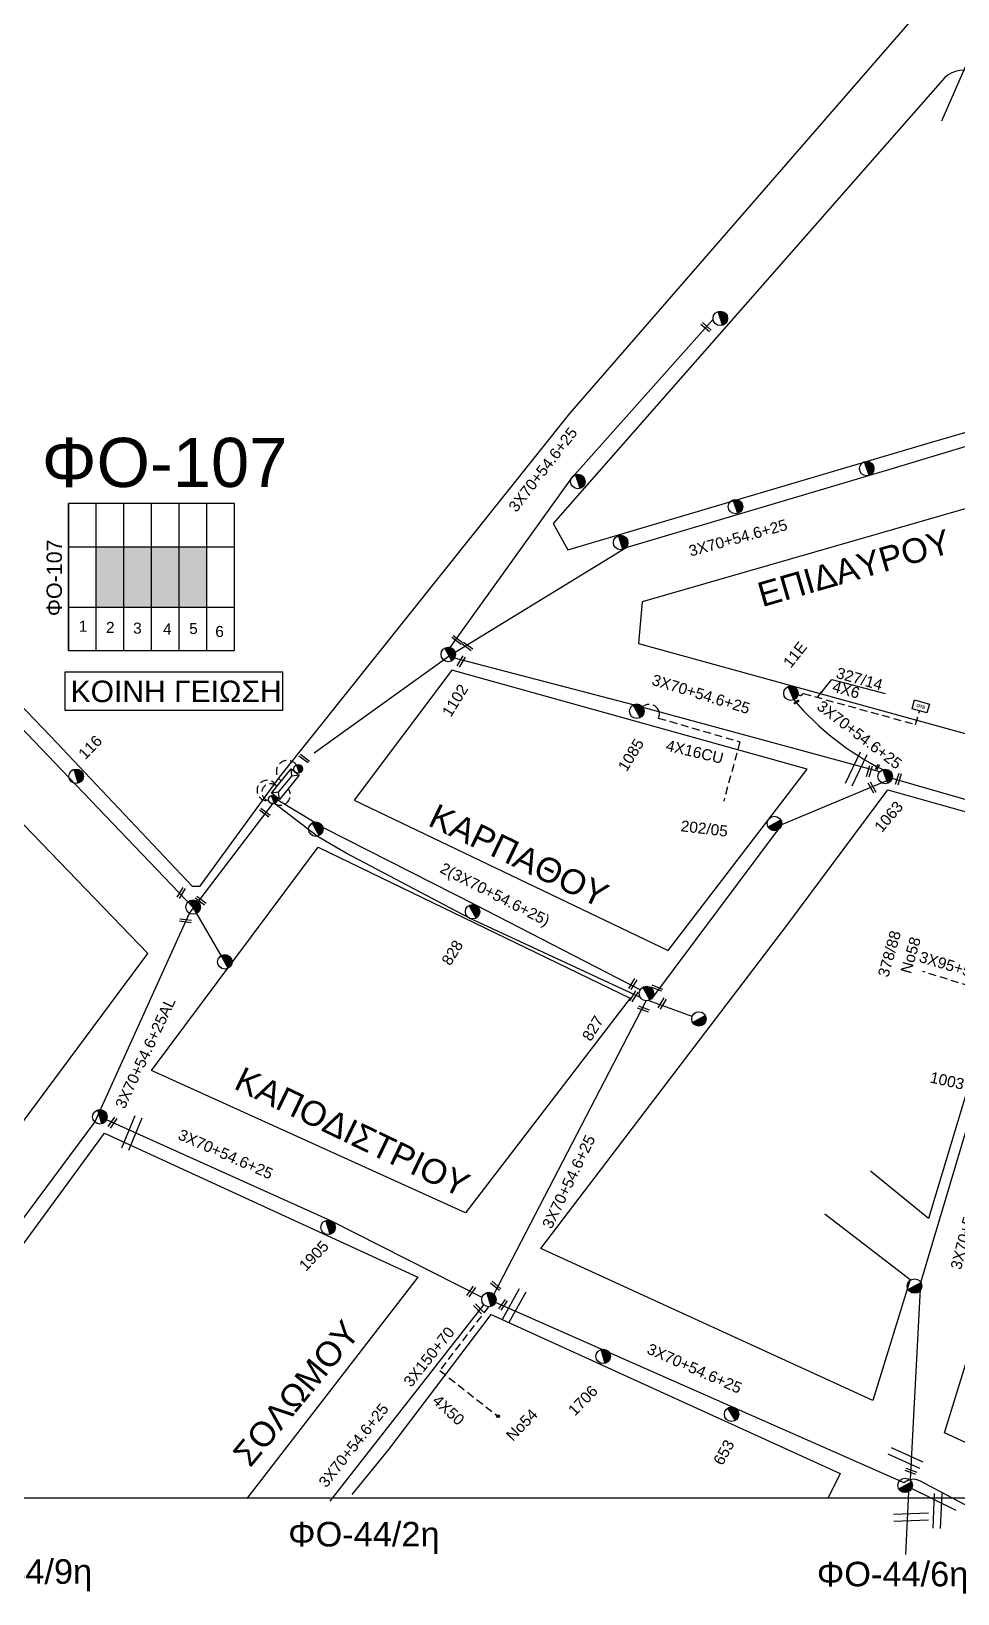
# Model space of a CAD drawing. Header units: millimetres. Extents: x 2999 to 5218, y 1863 to 2903.
# Drawn here: x 4676.8 to 4827.6, y 1872.2 to 2126.5 of the extents above; entities that cross this region are included whole.
import ezdxf
from ezdxf.enums import TextEntityAlignment as Align

# ---------------------------------------------------------------- set-up
doc = ezdxf.new("R2010")
doc.units = ezdxf.units.MM
doc.header["$LTSCALE"] = 0.5
doc.linetypes.add('DASHED', pattern=[19.05, 12.7, -6.35])
for name, color, linetype in [('Pillar OTE', 7, 'Continuous'), ('Άγνωστα', 7, 'Continuous'), ('Ασφαλειοκιβώτια Χ.Τ 6 αναχωρήσεων', 7, 'Continuous'), ('Ασφαλειοκιβώτια Χ.Τ 9 αναχωρήσεων', 7, 'Continuous'), ('Επιγραφές - Σχήματα', 7, 'Continuous'), ('Καλώδια ΧΤ   3x95+50CU', 7, 'DASHED'), ('Καλώδια ΧΤ   4x6CU', 7, 'DASHED'), ('Μηχανική τομή', 7, 'Continuous'), ('Στύλος ΦΜ', 7, 'Continuous'), ('Στύλος ΦΜ @ 1', 7, 'Continuous'), ('Συνδέσεις', 7, 'Continuous'), ('Συνεστραμμένα ΧΤ   3x70+54.6+25 AL', 7, 'SYN_LINE'), ('Τομή', 7, 'Continuous'), ('Υποσταθμός εναέριος 2 στύλων', 7, 'Continuous'), ('Υποσταθμός πόλεως', 7, 'Continuous'), ('Υπόβαθρο ΔΕΗ', 7, 'Continuous'), ('Υπόγεια καλώδια Παροχών ΧΤ   4x16CU', 7, 'DASHED'), ('Υπόγεια καλώδια Παροχών ΧΤ   4x6', 7, 'DASHED')]:
    doc.layers.add(name, color=color, linetype=linetype)
doc.styles.add('arial', font='ARIAL.TTF')
doc.styles.get("Standard").update_dxf_attribs({"font": 'ARIAL.TTF'})
doc.linetypes.add('SYN_LINE', pattern='A,0.5,-0.0001,["/\\/\\/\\/",Standard,S=0.1,R=0,X=0,Y=-0.05],-0.25', length=0.7501)
doc.dimstyles.new('ISO-25', dxfattribs={"dimtxt": 2.5, "dimasz": 2.5, "dimexe": 1.25, "dimexo": 0.625, "dimtad": 1, "dimtxsty": 'Standard', "dimcen": 2.5, "dimadec": 0, "dimazin": 0, "dimtfac": 1, "dimtmove": 0, "dimatfit": 3, "dimfxl": 1, "dimarcsym": 0})

# ---------------------------------------------------------------- blocks, each defined once
blk = doc.blocks.new('ΑΣΦΑΛΕΙΟΚΙΒΩΤΙΟ ΥΠΟΣΤΑΘΜΟΥ 6 ΑΝΑΧΩΡΗΣΕΩΝ')
at = {"layer": 'Ασφαλειοκιβώτια Χ.Τ 6 αναχωρήσεων', "ltscale": 40}
for p, q in [((-23.91, 27), (23.91, 27)), ((-9.83, 27), (-9.83, -27)), ((9.83, 27), (9.83, -27)), ((-23.91, 18), (23.91, 18)), ((-23.91, 9), (23.91, 9)), ((-23.91, 0), (23.91, 0)), ((-23.91, -9), (23.91, -9)), ((-23.91, -18), (23.91, -18))]:
    blk.add_line(p, q, dxfattribs=at)
at = {"layer": 'Ασφαλειοκιβώτια Χ.Τ 6 αναχωρήσεων'}
blk.add_lwpolyline([(-23.91, -27), (23.91, -27), (23.91, 27), (-23.91, 27)], close=True, dxfattribs=at)
for s, p in [('1', (-17.82, 23.69)), ('2', (-18.21, 14.84)), ('3', (-18.45, 6.01)), ('4', (-18.73, -3.72)), ('5', (-18.57, -12.24)), ('6', (-19.53, -20.74))]:
    blk.add_text(s, height=3.6, rotation=270, dxfattribs=at).set_placement(p)
at = {"layer": 'Ασφαλειοκιβώτια Χ.Τ 6 αναχωρήσεων', "ltscale": 40}
for tag, height, p in [('ΟΝΟΜΑ', 5, (-0.27, 31.68)), ('ΚΕΙΜΕΝΟ 1', 2, (16.95, 22.41)), ('ΚΕΙΜΕΝΟ 2', 2, (16.95, 13.71)), ('ΚΕΙΜΕΝΟ 3', 2, (16.95, 4.31)), ('ΚΕΙΜΕΝΟ 4', 2, (16.95, -4.67)), ('ΚΕΙΜΕΝΟ 5', 2, (16.95, -13.51)), ('ΚΕΙΜΕΝΟ 6', 2, (16.95, -22.43)), ('ΣΧ', 2, (-0.21, -29.21))]:
    blk.add_attdef(tag, text='', height=height, dxfattribs=at).set_placement(p, align=Align.MIDDLE_CENTER)
blk = doc.blocks.new('ΜΗΧΑΝΙΚΗ ΤΟΜΗ')
at = {"layer": 'Μηχανική τομή', "ltscale": 40}
for p, q in [((-1.89, 0.78), (1.89, 0.78)), ((1.89, 0), (-1.89, 0))]:
    blk.add_line(p, q, dxfattribs=at)
blk = doc.blocks.new('ΤΟΜΗ')
at = {"layer": 'Τομή', "ltscale": 40}
for p, q in [((-5.68, 0), (5.68, 0)), ((5.68, -2.33), (-5.68, -2.33))]:
    blk.add_line(p, q, dxfattribs=at)
blk = doc.blocks.new('ΥΠΑΡΧΩΝ ΤΣΙΜΕΝΤΕΝΙΟΣ ΣΤΥΛΟΣ')
at = {"layer": 'Στύλος ΦΜ'}
blk.add_hatch(color=7, dxfattribs=at).paths.add_polyline_path([(-1.29, -2.28, 0.574793), (2.62, 0, 0.268822), (1.3, 2.27)])
at = {"layer": 'Στύλος ΦΜ', "color": 7}
blk.add_line((-1.29, -2.28), (1.3, 2.27), dxfattribs=at)
blk.add_circle((0, 0), 2.62, dxfattribs=at)
at = {"layer": 'Στύλος ΦΜ', "flags": 4}
for tag, p in [('ΑΡΙΘΜΟΣ', (-4.68, 8.05)), ('ΤΥΠΟΣ', (-4.91, 3.03))]:
    blk.add_attdef(tag, p, '', height=4, dxfattribs=at)
blk = doc.blocks.new('ΥΠΟΣΤΑΘΜΟΣ ΕΝΑΕΡΙΟΣ ΕΠΙ 2 ΣΤΥΛΩΝ')
at = {"layer": 'Υποσταθμός εναέριος 2 στύλων', "linetype": 'Continuous'}
for points in [[(-11.97, -2.11, 0.574793), (-8.45, -0.07, 0.268822), (-9.64, 1.98)], [(9.68, -2.15, 0.574793), (13.19, -0.1, 0.268822), (12.01, 1.95)]]:
    blk.add_hatch(color=256, dxfattribs=at).paths.add_polyline_path(points)
for p, q in [((-11.97, -2.11), (-9.64, 1.98)), ((9.68, -2.15), (12.01, 1.95))]:
    blk.add_line(p, q, dxfattribs=at)
for centre in [(-10.81, -0.07), (10.84, -0.1)]:
    blk.add_circle(centre, 2.36, dxfattribs=at)
at = {"layer": 'Υποσταθμός πόλεως', "linetype": 'Continuous', "ltscale": 40}
blk.add_lwpolyline([(-8.57, 2.82), (8.57, 2.82), (8.57, -2.82), (-8.57, -2.82)], close=True, dxfattribs=at)
for points in [[(-5.75, 0), (-8.57, 2.82)], [(-8.57, -2.82), (-5.75, 0)], [(-5.75, 0), (5.75, 0)], [(5.75, 0), (8.57, 2.82)], [(8.57, -2.82), (5.75, 0)]]:
    blk.add_lwpolyline(points, dxfattribs=at)
at = {"layer": 'Υποσταθμός εναέριος 2 στύλων', "ltscale": 40, "flags": 1}
for tag, p in [('ΜΕΤΑΣΧΗΜΑΤΙΣΜΟΣ', (14.09, 2.51)), ('ΙΣΧΥΣ', (14.07, -0.28)), ('ΑΡΙΘΜΟΣ', (14.19, -3))]:
    blk.add_attdef(tag, p, '', height=1.8, dxfattribs=at)
blk = doc.blocks.new('_ΣΥΝΔΕΣΗ')
at = {"layer": 'Συνδέσεις', "linetype": 'SYN_LINE', "ltscale": 40}
blk.add_hatch(color=256, dxfattribs=at).paths.add_polyline_path([(0.5, -0.01, 1), (-0.5, -0.01, 1)])
at = {"layer": 'Συνδέσεις'}
blk.add_circle((0, -0.01), 0.5, dxfattribs=at)
blk = doc.blocks.new('PILLAR ΟΤΕ')
at = {"layer": 'Pillar OTE', "ltscale": 40}
blk.add_lwpolyline([(-3.31, 2.02), (3.39, 2.02), (3.39, -1.99), (-3.31, -1.99)], close=True, dxfattribs=at)
at = {"layer": 'Pillar OTE', "insert": (-1.81, 0.71), "char_height": 1.3575, "width": 109.961, "attachment_point": 1}
blk.add_mtext('{\\fArial|b1|i0|c161|p34;OTE}', dxfattribs=at)

msp = doc.modelspace()

# ---------------------------------------------------------------- hatches: boundary and pattern name
at = {"layer": 'Ασφαλειοκιβώτια Χ.Τ 9 αναχωρήσεων', "ltscale": 40}
for color, points in [(1, [(4687.35, 2042.61), (4687.35, 2032.78), (4691.85, 2032.78), (4691.85, 2042.61)]), (2, [(4691.85, 2042.61), (4691.85, 2032.78), (4696.35, 2032.78), (4696.35, 2042.61)]), (151, [(4696.35, 2042.61), (4696.35, 2032.78), (4700.85, 2032.78), (4700.85, 2042.61)]), (27, [(4700.85, 2042.61), (4700.85, 2032.78), (4705.35, 2032.78), (4705.35, 2042.61)])]:
    msp.add_hatch(color=color, dxfattribs=at).paths.add_polyline_path(points)

# ---------------------------------------------------------------- linework, layer by layer
at = {"layer": 'Άγνωστα', "color": 62, "ltscale": 40}
msp.add_lwpolyline([(4725.41, 1887.26), (4750.44, 1919.24)], dxfattribs=at)
at = {"layer": 'Άγνωστα', "color": 85, "linetype": 'DASHED', "ltscale": 0.2}
msp.add_lwpolyline([(4751.19, 1918.91), (4743.26, 1908.54), (4752.73, 1901.08)], dxfattribs=at)
at = {"layer": 'Άγνωστα', "color": 6, "ltscale": 40}
msp.add_lwpolyline([(4829.25, 1886.41), (4821.4, 1890.57, 0.314943), (4818.85, 1890.25), (4752.34, 1919.61)], format="xyb", dxfattribs=at)
at = {"layer": 'Άγνωστα', "color": 2, "ltscale": 40}
msp.add_lwpolyline([(4819.52, 1888.78), (4819.04, 1878.6)], dxfattribs=at)
at = {"layer": 'Άγνωστα', "color": 27, "ltscale": 40}
msp.add_lwpolyline([(4827.32, 1885.76), (4820.06, 1889.32)], dxfattribs=at)
at = {"layer": 'Επιγραφές - Σχήματα'}
msp.add_lwpolyline([(3017.22, 2889.47), (5045.69, 2889.47), (5045.69, 1887.75), (3017.22, 1887.75)], close=True, dxfattribs=at)
at = {"layer": 'Επιγραφές - Σχήματα', "color": 190}
msp.add_lwpolyline([(4682.22, 2016), (4717.73, 2016), (4717.73, 2022.18), (4682.22, 2022.18)], close=True, dxfattribs=at)
at = {"layer": 'Επιγραφές - Σχήματα', "color": 27, "linetype": 'DASHED', "ltscale": 0.2}
msp.add_arc((4718.48, 2006.02), 1.82, 36.9748, 236.1202, dxfattribs=at)
at = {"layer": 'Επιγραφές - Σχήματα', "color": 151, "linetype": 'DASHED', "ltscale": 0.2}
msp.add_arc((4715.18, 2002.94), 1.67, 23.0028, 278.3244, dxfattribs=at)
at = {"layer": 'Επιγραφές - Σχήματα', "color": 2, "linetype": 'DASHED', "ltscale": 0.2}
msp.add_arc((4715.69, 2002.65), 1.39, 42.6302, 258.6969, dxfattribs=at)
at = {"layer": 'Επιγραφές - Σχήματα', "color": 1, "linetype": 'DASHED', "ltscale": 0.2}
msp.add_arc((4717.27, 2002.2), 1.66, 236.0168, 33.1271, dxfattribs=at)
at = {"layer": 'Καλώδια ΧΤ   3x95+50CU', "color": 151, "linetype": 'DASHED', "ltscale": 0.2}
msp.add_lwpolyline([(4836.8, 1968.82), (4821.87, 1973.47)], dxfattribs=at)
at = {"layer": 'Καλώδια ΧΤ   4x6CU', "color": 30, "linetype": 'SYN_LINE', "ltscale": 10}
msp.add_lwpolyline([(4829.02, 2121.32), (4824.94, 2111.9)], dxfattribs=at)
at = {"layer": 'Συνεστραμμένα ΧΤ   3x70+54.6+25 AL', "color": 27, "ltscale": 20}
for points in [[(4744.97, 2026.23), (4764.78, 2053.92), (4787.75, 2079.67)], [(4722.8, 2009.08), (4744.76, 2024.89), (4773.57, 2042.52), (4816.71, 2055.33), (4869.21, 2071.13)], [(4814.86, 2005.99), (4774.75, 2016.88), (4745.64, 2024.48)]]:
    msp.add_lwpolyline(points, dxfattribs=at)
at = {"layer": 'Συνεστραμμένα ΧΤ   3x70+54.6+25 AL', "color": 2, "ltscale": 20}
for points in [[(4707.7, 1976.09), (4703.18, 1983.86), (4682.9, 2005.07), (4656.78, 2032.33)], [(4646.51, 1893.65), (4672.42, 1929.17), (4687.12, 1948.98), (4702.5, 1982.97), (4716.2, 2000.93)]]:
    msp.add_lwpolyline(points, dxfattribs=at)
at = {"layer": 'Συνεστραμμένα ΧΤ   3x70+54.6+25 AL', "color": 151, "ltscale": 20}
for points in [[(4843.07, 1997.38), (4816.89, 2004.9), (4798.88, 1997.35), (4777.88, 1969.27)], [(4775.88, 1970.5), (4749.13, 1984.26), (4724.42, 1996.81), (4724.23, 1996.92)], [(4819.88, 1890.78), (4821.56, 1922.84), (4834.95, 1967.78), (4843.57, 1996.01)]]:
    msp.add_lwpolyline(points, dxfattribs=at)
at = {"layer": 'Συνεστραμμένα ΧΤ   3x70+54.6+25 AL', "color": 1, "ltscale": 10}
for points in [[(4723.31, 1995.5), (4716.35, 2000.82)], [(4784.33, 1966.14), (4777.2, 1968.76)]]:
    msp.add_lwpolyline(points, dxfattribs=at)
at = {"layer": 'Συνεστραμμένα ΧΤ   3x70+54.6+25 AL', "color": 151, "ltscale": 8}
msp.add_lwpolyline([(4722.8, 1997.8), (4716.79, 2001.45)], dxfattribs=at)
at = {"layer": 'Συνεστραμμένα ΧΤ   3x70+54.6+25 AL', "color": 1, "ltscale": 20}
for points in [[(4775.9, 1969.23), (4775.9, 1969.23), (4748.1, 1982.15), (4728.01, 1992.73), (4723.62, 1995.3), (4723.31, 1995.5)], [(4752.07, 1920.93), (4776.84, 1968.71)], [(4750.13, 1920.41), (4725.55, 1932.9), (4689.01, 1949.35)]]:
    msp.add_lwpolyline(points, dxfattribs=at)
at = {"layer": 'Συνεστραμμένα ΧΤ   3x70+54.6+25 AL', "ltscale": 20}
msp.add_arc((4836.36, 2048.05), 46.7, 220.543, 243.2781, dxfattribs=at)
at = {"layer": 'Υπόβαθρο ΔΕΗ'}
for points in [[(4834.41, 2130.83, 0.311736), (4821.86, 2130.5), (4764.38, 2064.31), (4717.1, 2005.14), (4704.15, 1987.3), (4703.03, 1987.3), (4679.95, 2011.76), (4639.36, 2053.94), (4623.15, 2071.28), (4688.36, 2178.34), (4737.33, 2259.92), (4786.06, 2338.78), (4797.07, 2356.88), (4931.63, 2282.18)], [(4873.43, 2093.76), (4830.93, 2119.44), (4830.44, 2119.69, 0.320479), (4825.46, 2119), (4761.7, 2046.42), (4764.1, 2042.14), (4823.14, 2059.59), (4867.54, 2072.51), (4868.32, 2072.58), (4869.45, 2077.76), (4839.99, 2092.67)]]:
    msp.add_lwpolyline(points, format="xyb", dxfattribs=at)
for points in [[(4845.48, 2007.77), (4846.13, 2008.97), (4859.43, 2052.01), (4855.13, 2056.39), (4776.2, 2033.68), (4775.6, 2026.89), (4832.51, 2011.21), (4845.48, 2007.77)], [(4807.05, 2021.04), (4815.75, 2018.74)], [(4646.55, 1910.18), (4695.74, 1976.4), (4661.14, 2012.3), (4660.66, 2011.93), (4617.26, 1933.68), (4646.55, 1910.18)], [(4805.93, 1934.06), (4819.82, 1923.33), (4813.72, 1903.67), (4759.69, 1928.41), (4799.75, 1980.95), (4816.18, 2003.06), (4841.86, 1995.85), (4830.53, 1958.86), (4822.78, 1933.27), (4813.37, 1940.96)], [(4774.27, 1969.14), (4747.47, 1934.19), (4696.33, 1957.36), (4723.45, 1993.72), (4774.27, 1969.14)], [(4848.14, 1887.89), (4825.42, 1898.41), (4854.26, 1992.01), (4908.84, 1976.89), (4886.51, 1902.17), (4882.13, 1887.88)], [(4675.26, 1887.95), (4656.08, 1902.79), (4671.3, 1922.82), (4672.39, 1924.92), (4688.69, 1947.19), (4739.71, 1923.72), (4711.87, 1887.72)], [(4729.02, 1888.35), (4734.96, 1895.65), (4751.61, 1917.65), (4808.44, 1891.79), (4806.47, 1887.82)]]:
    msp.add_lwpolyline(points, dxfattribs=at)
msp.add_lwpolyline([(4780.44, 1976.88), (4803.05, 2006.44), (4745.22, 2022.51), (4729.34, 2001.36)], close=True, dxfattribs=at)
at = {"layer": 'Υπόγεια καλώδια Παροχών ΧΤ   4x16CU', "color": 27, "ltscale": 0.2}
msp.add_lwpolyline([(4776.21, 2016.61), (4776.67, 2016.82, -0.412124), (4778.88, 2015.99, -0.244989), (4778.82, 2014.74), (4792.1, 2010.87), (4789.47, 2001.19)], format="xyb", dxfattribs=at)
at = {"layer": 'Υπόγεια καλώδια Παροχών ΧΤ   4x6', "linetype": 'DASHED', "ltscale": 0.2}
msp.add_lwpolyline([(4801.58, 2018.56, 0.516744), (4802.4, 2018.74), (4820.71, 2013.69), (4821.32, 2015.9)], format="xyb", dxfattribs=at)

# ---------------------------------------------------------------- block references
at = {"layer": 'Pillar OTE', "xscale": 0.375, "yscale": 0.375, "zscale": 0.375, "rotation": 344.5984699455669}
msp.add_blockref('PILLAR ΟΤΕ', (4821.51, 2016.63), dxfattribs=at)
at = {"layer": 'Ασφαλειοκιβώτια Χ.Τ 6 αναχωρήσεων', "xscale": 0.5, "yscale": 0.5, "zscale": 0.5, "rotation": 90}
msp.add_blockref('ΑΣΦΑΛΕΙΟΚΙΒΩΤΙΟ ΥΠΟΣΤΑΘΜΟΥ 6 ΑΝΑΧΩΡΗΣΕΩΝ', (4696.35, 2037.7), dxfattribs=at).add_auto_attribs({'ΟΝΟΜΑ': 'ΦΟ-107'})
at = {"layer": 'Μηχανική τομή'}
for p, xscale, yscale, zscale, rotation in [((4786.46, 2078.2), 0.4999999999999993, 0.4999999999999993, 0.4999999999999993, 319.0688702197986), ((4745.96, 2027.28), 0.4999999999999994, 0.4999999999999994, 0.4999999999999994, 323.4536695641671), ((4747.63, 2026.24), 0.4999999999999994, 0.4999999999999994, 0.4999999999999994, 323.4536695641671), ((4746.91, 2023.85), 0.4999999999999994, 0.4999999999999994, 0.4999999999999994, 58.8348111286886), ((4801.36, 2017.26), 0.2499999999999681, 0.2499999999999681, 0.2499999999999681, 36.11407878704492), ((4721.09, 2007.99), 0.4999999999999994, 0.4999999999999994, 0.4999999999999994, 323.4536695641671), ((4813.37, 2006.02), 0.4999999999999994, 0.4999999999999994, 0.4999999999999994, 72.85487566011697), ((4814.56, 2006.74), 0.249999999999968, 0.249999999999968, 0.249999999999968, 59.35101646906844), ((4813.44, 2003.32), 0.4999999999999993, 0.4999999999999993, 0.4999999999999993, 300.2683400190781), ((4818.1, 2004.74), 0.4999999999999994, 0.4999999999999994, 0.4999999999999994, 72.85487566011697), ((4714.65, 1999.18), 0.4999999999999994, 0.4999999999999994, 0.4999999999999994, 323.4536695641671), ((4701.33, 1986.17), 0.4999999999999994, 0.4999999999999994, 0.4999999999999994, 58.8348111286886), ((4704.22, 1984.87), 0.4999999999999994, 0.4999999999999994, 0.4999999999999994, 323.4536695641671), ((4701.84, 1981.55), 0.4999999999999995, 0.4999999999999995, 0.4999999999999995, 352.6854083462265), ((4774.83, 1971.34), 0.4999999999999994, 0.4999999999999994, 0.4999999999999994, 58.8348111286886), ((4778.51, 1970.59), 0.4999999999999994, 0.4999999999999994, 0.4999999999999994, 339.5265929134827), ((4775.03, 1969.33), 0.4999999999999994, 0.4999999999999994, 0.4999999999999994, 58.8348111286886), ((4779.63, 1968.18), 0.4999999999999994, 0.4999999999999994, 0.4999999999999994, 58.8348111286886), ((4776.34, 1967.2), 0.4999999999999994, 0.4999999999999994, 0.4999999999999994, 339.5265929134827), ((4690.17, 1948.78), 0.4999999999999994, 0.4999999999999994, 0.4999999999999994, 55.12179364433318), ((4752.24, 1922.15), 0.4999999999999994, 0.4999999999999994, 0.4999999999999994, 319.9027679550151), ((4748.51, 1921.28), 0.4999999999999994, 0.4999999999999994, 0.4999999999999994, 55.12179364433318), ((4749.42, 1918.45), 0.4999999999999994, 0.4999999999999994, 0.4999999999999994, 313.6299904828526), ((4753.71, 1919.11), 0.4999999999999994, 0.4999999999999994, 0.4999999999999994, 55.12179364433318), ((4819.88, 1891.94), 0.4999999999999994, 0.4999999999999994, 0.4999999999999994, 339.5265929134827)]:
    msp.add_blockref('ΜΗΧΑΝΙΚΗ ΤΟΜΗ', p, dxfattribs=dict(at, xscale=xscale, yscale=yscale, zscale=zscale, rotation=rotation))
at = {"layer": 'Στύλος ΦΜ @ 1', "ltscale": 40}
for p, xscale, yscale, zscale, rotation in [((4788.92, 2079.79), 0.449999999999818, 0.449999999999818, 0.449999999999818, 48.03236905803713), ((4812.75, 2055.34), 0.449999999999818, 0.449999999999818, 0.449999999999818, 48.03236905803713), ((4765.74, 2053.24), 0.449999999999818, 0.449999999999818, 0.449999999999818, 48.03236905803713), ((4791.39, 2049.16), 0.449999999999818, 0.449999999999818, 0.449999999999818, 48.03236905803713), ((4772.7, 2043.31), 0.449999999999818, 0.449999999999818, 0.449999999999818, 48.03236905803713), ((4797.73, 1997.58), 0.4499999999998181, 0.4499999999998181, 0.4499999999998181, 328.4883165703907), ((4723.08, 1996.65), 0.4499999999998183, 0.4499999999998183, 0.4499999999998183, 58.50009455205377), ((4703.11, 1983.98), 0.4499999999998183, 0.4499999999998183, 0.4499999999998183, 58.50009455205377), ((4708.27, 1975.05), 0.4499999999998183, 0.4499999999998183, 0.4499999999998183, 58.50009455205377), ((4785.44, 1965.76), 0.4499999999998181, 0.4499999999998181, 0.4499999999998181, 328.4883165703907), ((4687.94, 1949.83), 0.4499999999998182, 0.4499999999998182, 0.4499999999998182, 46.14286593804238), ((4820.53, 1922.28), 0.4499999999998181, 0.4499999999998181, 0.4499999999998181, 328.4883165703907), ((4751.26, 1920.08), 0.4499999999998182, 0.4499999999998182, 0.4499999999998182, 46.14286593804238), ((4819, 1889.84), 0.4499999999998181, 0.4499999999998181, 0.4499999999998181, 328.4883165703907)]:
    msp.add_blockref('ΥΠΑΡΧΩΝ ΤΣΙΜΕΝΤΕΝΙΟΣ ΣΤΥΛΟΣ', p, dxfattribs=dict(at, xscale=xscale, yscale=yscale, zscale=zscale, rotation=rotation))
ref = msp.add_blockref('ΥΠΑΡΧΩΝ ΤΣΙΜΕΝΤΕΝΙΟΣ ΣΤΥΛΟΣ', (4800.42, 2018.78), dxfattribs=dict(at, xscale=0.4499999999998181, yscale=0.4499999999998181, zscale=0.4499999999998181, rotation=51.72178301394901))
ref.add_attrib('ΤΥΠΟΣ', '11Ε', (4800.39, 2022.75), dxfattribs={"layer": 'Στύλος ΦΜ', "height": 1.8, "rotation": 51.7218, "flags": 4})
ref = msp.add_blockref('ΥΠΑΡΧΩΝ ΤΣΙΜΕΝΤΕΝΙΟΣ ΣΤΥΛΟΣ', (4744.64, 2025.09), dxfattribs=dict(at, xscale=0.4499999999998183, yscale=0.4499999999998183, zscale=0.4499999999998183, rotation=58.50009455205377))
ref.add_attrib('ΤΥΠΟΣ', '1102', (4745.05, 2014.75), dxfattribs={"layer": 'Στύλος ΦΜ', "height": 1.8, "rotation": 58.5001, "flags": 4})
ref = msp.add_blockref('ΥΠΑΡΧΩΝ ΤΣΙΜΕΝΤΕΝΙΟΣ ΣΤΥΛΟΣ', (4775.32, 2015.85), dxfattribs=dict(at, xscale=0.4499999999998183, yscale=0.4499999999998183, zscale=0.4499999999998183, rotation=58.50009455205377))
ref.add_attrib('ΤΥΠΟΣ', '1085', (4773.67, 2005.89), dxfattribs={"layer": 'Στύλος ΦΜ', "height": 1.8, "rotation": 58.5001, "flags": 4})
ref = msp.add_blockref('ΥΠΑΡΧΩΝ ΤΣΙΜΕΝΤΕΝΙΟΣ ΣΤΥΛΟΣ', (4684.07, 2005.26), dxfattribs=dict(at, xscale=0.4499999999998183, yscale=0.4499999999998183, zscale=0.4499999999998183, rotation=46.02343482471476))
ref.add_attrib('ΤΥΠΟΣ', '116', (4685.54, 2007.85), dxfattribs={"layer": 'Στύλος ΦΜ', "height": 1.8, "rotation": 46.0234, "flags": 4})
ref = msp.add_blockref('ΥΠΑΡΧΩΝ ΤΣΙΜΕΝΤΕΝΙΟΣ ΣΤΥΛΟΣ', (4815.76, 2005.23), dxfattribs=dict(at, xscale=0.4499999999998179, yscale=0.4499999999998179, zscale=0.4499999999998179, rotation=49.61498435048954))
ref.add_attrib('ΤΥΠΟΣ', '1063', (4815.19, 1995.98), dxfattribs={"layer": 'Στύλος ΦΜ', "height": 1.8, "rotation": 49.615, "flags": 4})
ref = msp.add_blockref('ΥΠΑΡΧΩΝ ΤΣΙΜΕΝΤΕΝΙΟΣ ΣΤΥΛΟΣ', (4748.6, 1983.21), dxfattribs=dict(at, xscale=0.4499999999998183, yscale=0.4499999999998183, zscale=0.4499999999998183, rotation=58.50009455205377))
ref.add_attrib('ΤΥΠΟΣ', '828', (4744.96, 1974.29), dxfattribs={"layer": 'Στύλος ΦΜ', "height": 1.8, "rotation": 58.5001, "flags": 4})
ref = msp.add_blockref('ΥΠΑΡΧΩΝ ΤΣΙΜΕΝΤΕΝΙΟΣ ΣΤΥΛΟΣ', (4776.88, 1969.89), dxfattribs=dict(at, xscale=0.4499999999998183, yscale=0.4499999999998183, zscale=0.4499999999998183, rotation=58.50009455205377))
ref.add_attrib('ΤΥΠΟΣ', '827', (4767.83, 1961.98), dxfattribs={"layer": 'Στύλος ΦΜ', "height": 1.8, "rotation": 58.5001, "flags": 4})
ref = msp.add_blockref('ΥΠΑΡΧΩΝ ΤΣΙΜΕΝΤΕΝΙΟΣ ΣΤΥΛΟΣ', (4830.35, 1955.01), dxfattribs=dict(at, xscale=0.449999999999818, yscale=0.449999999999818, zscale=0.449999999999818, rotation=347.5101187570542))
ref.add_attrib('ΤΥΠΟΣ', '1003', (4822.92, 1955.44), dxfattribs={"layer": 'Στύλος ΦΜ', "height": 1.8, "rotation": 347.5101, "flags": 4})
ref = msp.add_blockref('ΥΠΑΡΧΩΝ ΤΣΙΜΕΝΤΕΝΙΟΣ ΣΤΥΛΟΣ', (4725.07, 1931.83), dxfattribs=dict(at, xscale=0.4499999999998182, yscale=0.4499999999998182, zscale=0.4499999999998182, rotation=46.14286593804238))
ref.add_attrib('ΤΥΠΟΣ', '1905', (4721.47, 1924.58), dxfattribs={"layer": 'Στύλος ΦΜ', "height": 1.8, "rotation": 46.1429, "flags": 4})
ref = msp.add_blockref('ΥΠΑΡΧΩΝ ΤΣΙΜΕΝΤΕΝΙΟΣ ΣΤΥΛΟΣ', (4769.85, 1910.83), dxfattribs=dict(at, xscale=0.4499999999998182, yscale=0.4499999999998182, zscale=0.4499999999998182, rotation=46.14286593804238))
ref.add_attrib('ΤΥΠΟΣ', '1706', (4765.25, 1901.01), dxfattribs={"layer": 'Στύλος ΦΜ', "height": 1.8, "rotation": 46.1429, "flags": 4})
ref = msp.add_blockref('ΥΠΑΡΧΩΝ ΤΣΙΜΕΝΤΕΝΙΟΣ ΣΤΥΛΟΣ', (4790.76, 1901.42), dxfattribs=dict(at, xscale=0.4499999999998182, yscale=0.4499999999998182, zscale=0.4499999999998182, rotation=61.20736636183054))
ref.add_attrib('ΤΥΠΟΣ', '653', (4789.26, 1892.94), dxfattribs={"layer": 'Στύλος ΦΜ', "height": 1.8, "rotation": 61.2074, "flags": 4})
at = {"layer": 'Συνδέσεις', "xscale": 0.4500000000002728, "yscale": 0.4500000000002728, "zscale": 0.4500000000002728}
msp.add_blockref('_ΣΥΝΔΕΣΗ', (4752.74, 1901.09), dxfattribs=at)
at = {"layer": 'Τομή'}
for p, xscale, yscale, zscale, rotation in [((4811.56, 2006.19), 0.4999999999999997, 0.4999999999999997, 0.4999999999999997, 244.3339351569039), ((4693.67, 1946.96), 0.4999999999999996, 0.4999999999999996, 0.4999999999999996, 247.8747303391252), ((4755.86, 1918.81), 0.4999999999999997, 0.4999999999999997, 0.4999999999999997, 240.7889438974978), ((4819.29, 1894.83), 0.4999999999999997, 0.4999999999999997, 0.4999999999999997, 335.7592263824031), ((4824.83, 1885.65), 0.4999999999999996, 0.4999999999999996, 0.4999999999999996, 267.4600076312639), ((4819.94, 1885.25), 0.4999999999999998, 0.4999999999999998, 0.4999999999999998, 2.307110732991582)]:
    msp.add_blockref('ΤΟΜΗ', p, dxfattribs=dict(at, xscale=xscale, yscale=yscale, zscale=zscale, rotation=rotation))
at = {"layer": 'Υποσταθμός εναέριος 2 στύλων', "xscale": 0.2976865183007342, "yscale": 0.2976865183007342, "zscale": 0.2976865183007342, "rotation": 50.69273526801353}
msp.add_blockref('ΥΠΟΣΤΑΘΜΟΣ ΕΝΑΕΡΙΟΣ ΕΠΙ 2 ΣΤΥΛΩΝ', (4718.12, 2003.98), dxfattribs=at)

# ---------------------------------------------------------------- texts
at = {"ltscale": 40, "insert": (4678.48, 2060.35), "char_height": 4, "width": 17.8089, "attachment_point": 1, "style": 'arial'}
msp.add_mtext('{\\H2x;ΦO-107}', dxfattribs=at)
at = {"layer": 'Άγνωστα', "ltscale": 40, "char_height": 1.8, "width": 17.1868, "attachment_point": 1, "style": 'arial'}
for s, insert, rotation in [('202/05', (4782.6, 1998.11), 353.2308), ('378/88', (4814.51, 1972.91), 74.1611), ('Νο58', (4818.2, 1973.5), 74.1611), ('3X150+70', (4737.21, 1906.82), 51.5369), ('3X70+54.6+25', (4777.53, 1913.03), 336.2119), ('3X70+54.6+25', (4723.38, 1890.46), 51.5369), ('4X50', (4743.13, 1904.76), 317.5282), ('Νο54', (4753.86, 1898.17), 45.8348)]:
    msp.add_mtext(s, dxfattribs=dict(at, insert=insert, rotation=rotation))
at = {"layer": 'Επιγραφές - Σχήματα', "char_height": 4, "width": 15.1545, "attachment_point": 1}
for s, insert, rotation in [('ΕΠΙΔΑΥΡΟΥ', (4794.61, 2036.62), 16.0641), ('ΚΑΡΠΑΘΟΥ', (4742.86, 2000.94), 334.3287), ('ΚΑΠΟΔΙΣΤΡΙΟΥ', (4711.27, 1958.11), 334.3287), ('ΣΟΛΩΜΟΥ', (4709.31, 1895.14), 50.4922)]:
    msp.add_mtext(s, dxfattribs=dict(at, insert=insert, rotation=rotation))
at = {"layer": 'Επιγραφές - Σχήματα', "color": 190, "insert": (4683.17, 2020.83), "char_height": 3.5, "width": 35.1311, "attachment_point": 1}
msp.add_mtext('KOINH ΓΕΙΩΣΗ', dxfattribs=at)
at = {"layer": 'Επιγραφές - Σχήματα', "char_height": 4, "width": 15.1545, "attachment_point": 1}
for s, insert in [('ΦΟ-44/2η', (4718.58, 1883.89)), ('ΦΟ-44/9η', (4662.03, 1877.81)), ('ΦΟ-44/6η', (4804.63, 1877.4))]:
    msp.add_mtext(s, dxfattribs=dict(at, insert=insert))
at = {"layer": 'Καλώδια ΧΤ   3x95+50CU', "ltscale": 0.2, "insert": (4821.64, 1976.81), "char_height": 1.8, "width": 17.1868, "attachment_point": 1, "rotation": 343.3533, "style": 'arial'}
msp.add_mtext('3X95+50CU', dxfattribs=at)
at = {"layer": 'Συνεστραμμένα ΧΤ   3x70+54.6+25 AL', "ltscale": 40, "char_height": 1.8, "width": 17.1868, "attachment_point": 1, "style": 'arial'}
for s, insert, rotation in [('3X70+54.6+25', (4754.29, 2049.2), 52.4074), ('3X70+54.6+25', (4783.6, 2042.75), 15.4373), ('3X70+54.6+25', (4778.15, 2021.91), 343.0165), ('3X70+54.6+25', (4805.56, 2017.74), 322.6373), ('2(3X70+54.6+25)', (4743.95, 1991.3), 332.9867), ('3X70+54.6+25', (4701.23, 1947.91), 336.2119), ('3X70+54.6+25', (4759.83, 1932.23), 64.1296), ('3X70+54.6+25', (4826.34, 1925.27), 75.5683)]:
    msp.add_mtext(s, dxfattribs=dict(at, insert=insert, rotation=rotation))
at = {"layer": 'Συνεστραμμένα ΧΤ   3x70+54.6+25 AL', "ltscale": 20, "insert": (4690.33, 1951.75), "char_height": 1.8, "width": 17.1868, "attachment_point": 1, "rotation": 64.7404, "style": 'arial'}
msp.add_mtext('3X70+54.6+25AL', dxfattribs=at)
at = {"layer": 'Υπόγεια καλώδια Παροχών ΧΤ   4x16CU', "ltscale": 0.2, "char_height": 1.8, "width": 17.1868, "attachment_point": 1, "style": 'arial'}
for s, insert, rotation in [('327/14', (4808.12, 2023.04), 344.1123), ('4X6', (4807.49, 2020.82), 344.1123), ('4X16CU', (4780.35, 2011.22), 346.6297)]:
    msp.add_mtext(s, dxfattribs=dict(at, insert=insert, rotation=rotation))

# ---------------------------------------------------------------- leaders
at = {"layer": 'Επιγραφές - Σχήματα', "ltscale": 40}
msp.add_leader([(4804.77, 2018.21), (4807.05, 2021.04)], dimstyle='ISO-25', override={"dimasz": 1, "dimtad": 0}, dxfattribs=at)

doc.saveas('drawing.dxf')
